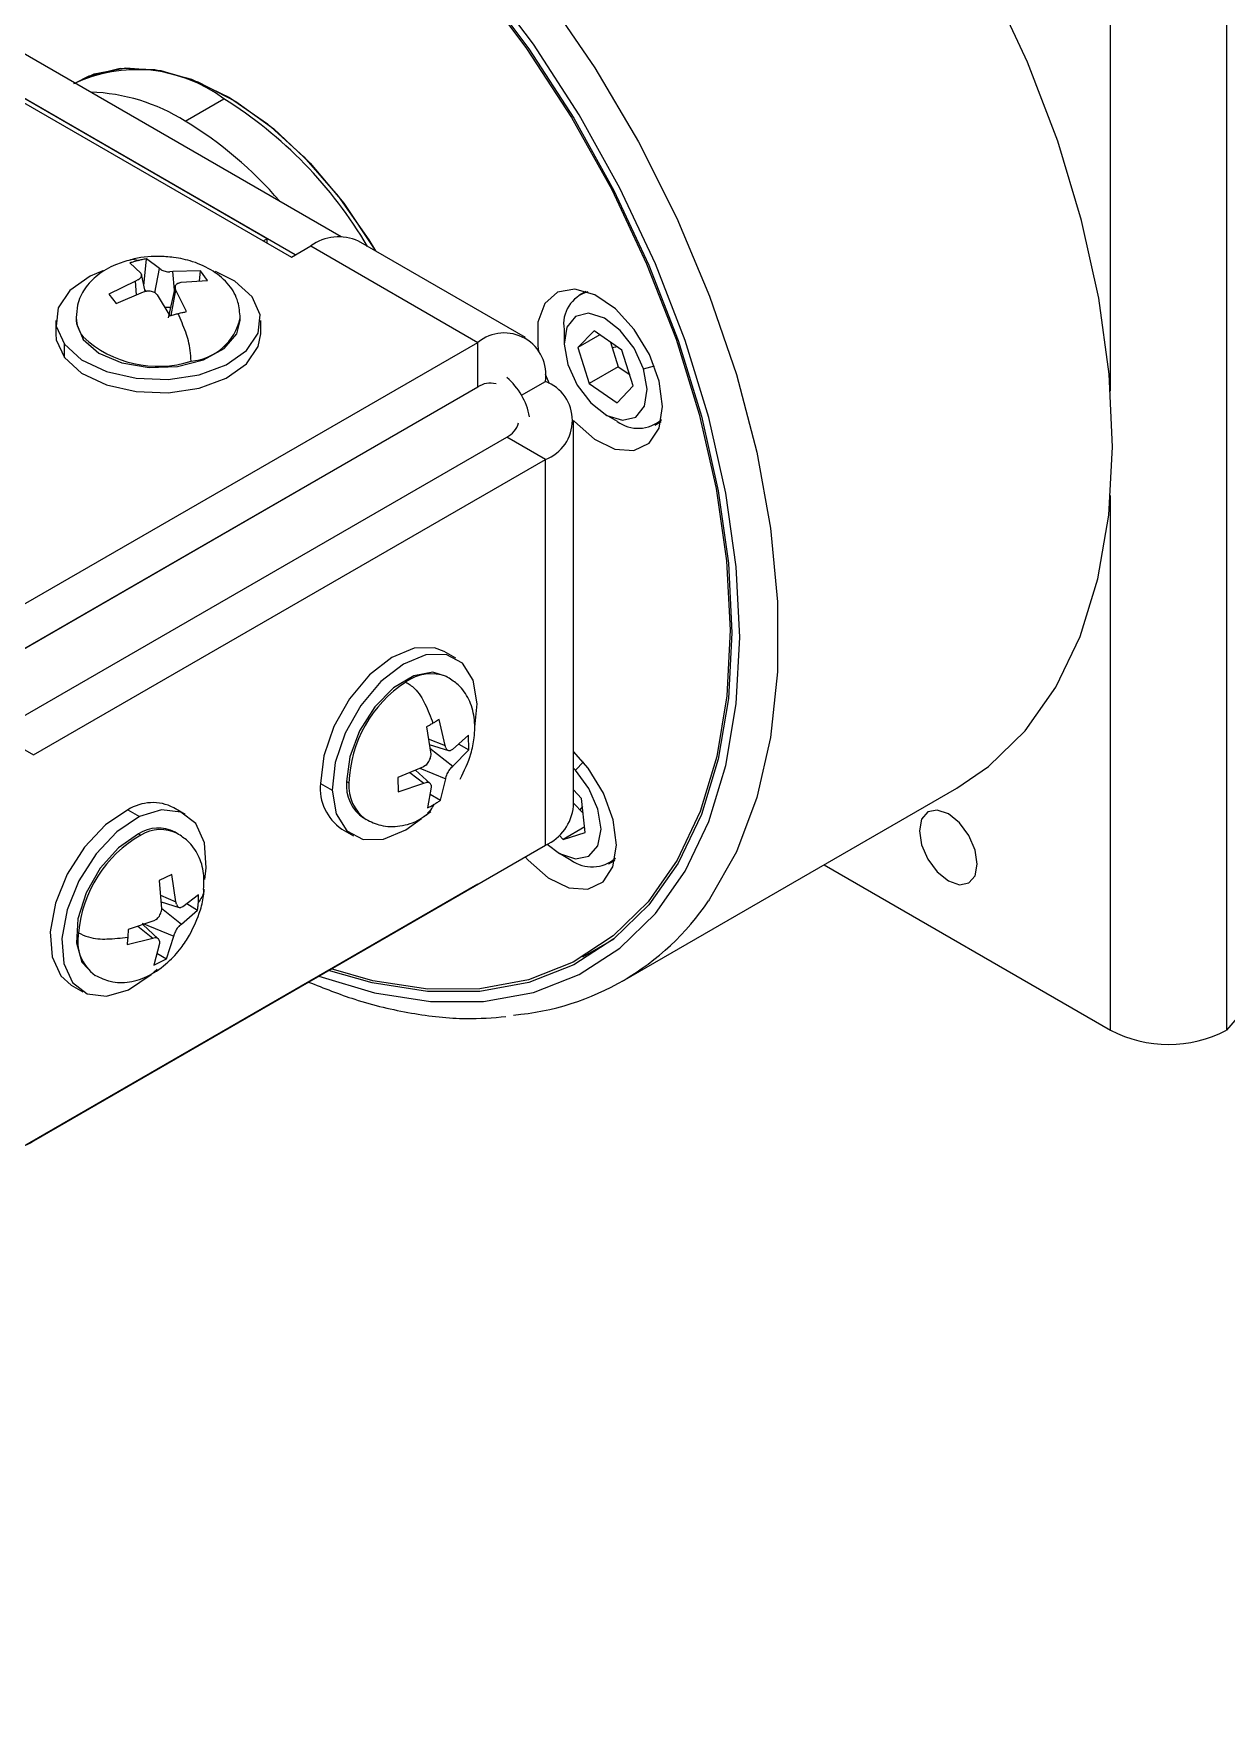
# Model space of a CAD drawing. Header units: millimetres. Extents: x 1258 to 2922, y -135 to 1239.
# Drawn here: x 1712.62 to 1734.45, y 1171.68 to 1202.26 of the extents above; entities that cross this region are included whole.
import ezdxf

# ---------------------------------------------------------------- set-up
doc = ezdxf.new("R2010")
doc.units = ezdxf.units.MM
doc.header["$LTSCALE"] = 6

msp = doc.modelspace()

# ---------------------------------------------------------------- linework, layer by layer
at = {"color": 8, "linetype": 'Continuous', "lineweight": 25}
for p, q in [((1732.331, 1195.712), (1732.331, 1206.873)), ((1714.505, 1197.473), (1714.485, 1197.726)), ((1714.841, 1197.51), (1714.925, 1197.955)), ((1715.199, 1197.561), (1715.173, 1197.899)), ((1715.138, 1197.095), (1715.225, 1197.559)), ((1723.306, 1196.52), (1723.212, 1196.502)), ((1723.783, 1196.117), (1723.984, 1196.172)), ((1720.756, 1195.789), (1678.999, 1171.683)), ((1732.331, 1184.01), (1732.331, 1193.799)), ((1719.845, 1189.346), (1720.155, 1189.222)), ((1719.873, 1189.175), (1720.295, 1188.847)), ((1719.692, 1188.805), (1720.164, 1188.615)), ((1722.536, 1188.77), (1722.683, 1188.921)), ((1719.509, 1188.729), (1719.764, 1188.531)), ((1722.666, 1188.104), (1722.619, 1188.046)), ((1720.752, 1186.682), (1720.752, 1186.682)), ((1714.945, 1186.483), (1715.229, 1186.364)), ((1714.965, 1186.247), (1715.332, 1185.954)), ((1714.528, 1185.915), (1714.803, 1185.695))]:
    msp.add_line(p, q, dxfattribs=at)
at = {"color": 7, "linetype": 'Continuous', "lineweight": 25}
for p, q in [((1734.452, 1206.873), (1734.452, 1184.01)), ((1710.269, 1202.247), (1717.34, 1198.165)), ((1718.25, 1198.537), (1712.39, 1201.92)), ((1717.411, 1198.205), (1711.683, 1201.512)), ((1716.898, 1198.501), (1712.373, 1201.114)), ((1715.396, 1200.655), (1716.103, 1201.063)), ((1716.898, 1198.501), (1716.828, 1198.46)), ((1716.898, 1198.42), (1716.898, 1198.501)), ((1717.34, 1198.165), (1717.694, 1198.369)), ((1717.694, 1198.369), (1720.752, 1196.603)), ((1721.627, 1196.69), (1718.569, 1198.455)), ((1714.387, 1198.057), (1714.583, 1197.869)), ((1714.641, 1197.637), (1714.688, 1198.133)), ((1714.925, 1197.955), (1714.688, 1198.133)), ((1714.485, 1197.726), (1714, 1197.487)), ((1714.532, 1197.747), (1714.485, 1197.726)), ((1714.583, 1197.869), (1714.596, 1197.842)), ((1714.663, 1197.535), (1714.595, 1197.849)), ((1714.955, 1197.932), (1714.925, 1197.955)), ((1715.173, 1197.899), (1715.119, 1197.895)), ((1715.676, 1197.91), (1715.173, 1197.899)), ((1715.275, 1197.688), (1715.322, 1197.702)), ((1715.322, 1197.702), (1715.808, 1197.736)), ((1715.658, 1197.725), (1715.676, 1197.91)), ((1715.808, 1197.736), (1715.676, 1197.91)), ((1714, 1197.487), (1714.132, 1197.313)), ((1714.132, 1197.313), (1714.635, 1197.528)), ((1714.635, 1197.528), (1714.689, 1197.54)), ((1714.658, 1197.558), (1714.674, 1197.537)), ((1714.852, 1197.503), (1714.883, 1197.472)), ((1714.883, 1197.472), (1715.119, 1197.089)), ((1715.213, 1197.626), (1715.088, 1197.053)), ((1715.225, 1197.559), (1715.211, 1197.594)), ((1715.421, 1197.165), (1715.225, 1197.559)), ((1722.729, 1197.537), (1722.614, 1197.471)), ((1713.405, 1197.081), (1713.404, 1197.051)), ((1713.404, 1197.051), (1713.404, 1197.003)), ((1716.404, 1197.003), (1716.404, 1197.051)), ((1713.029, 1197.003), (1713.029, 1196.758)), ((1716.779, 1196.758), (1716.779, 1197.003)), ((1722.329, 1196.841), (1722.329, 1196.597)), ((1722.88, 1196.816), (1722.582, 1196.51)), ((1722.985, 1196.743), (1722.582, 1196.51)), ((1723.388, 1196.463), (1722.88, 1196.816)), ((1745.602, 1196.979), (1734.452, 1184.01)), ((1711.383, 1191.194), (1720.752, 1196.603)), ((1713.186, 1196.325), (1713.186, 1196.57)), ((1713.529, 1196.656), (1713.529, 1196.704)), ((1720.752, 1195.787), (1720.752, 1196.603)), ((1722.582, 1196.51), (1722.791, 1195.852)), ((1723.178, 1196.609), (1723.321, 1196.158)), ((1723.597, 1195.805), (1723.388, 1196.463)), ((1723.321, 1196.158), (1722.791, 1195.852)), ((1723.321, 1196.158), (1723.531, 1196.012)), ((1721.551, 1195.636), (1721.989, 1195.889)), ((1721.984, 1196.019), (1722.056, 1195.848)), ((1722.791, 1195.852), (1723.299, 1195.499)), ((1711.383, 1190.378), (1720.752, 1195.787)), ((1723.299, 1195.499), (1723.597, 1195.805)), ((1723.089, 1195.28), (1723.302, 1195.158)), ((1722.502, 1188.111), (1722.502, 1195.174)), ((1723.989, 1195.089), (1724.104, 1195.156)), ((1711.913, 1189.459), (1721.282, 1194.868)), ((1721.989, 1194.46), (1721.282, 1194.868)), ((1712.62, 1189.051), (1721.989, 1194.46)), ((1721.989, 1187.397), (1721.989, 1194.46)), ((1720.349, 1190.819), (1720.137, 1190.942)), ((1720.203, 1190.47), (1720.162, 1190.494)), ((1720.696, 1189.559), (1720.737, 1189.987)), ((1711.913, 1189.459), (1712.62, 1189.051)), ((1719.811, 1189.562), (1719.891, 1189.065)), ((1720.155, 1189.222), (1720.043, 1189.701)), ((1720.583, 1189.411), (1720.29, 1189.149)), ((1720.587, 1189.144), (1720.583, 1189.411)), ((1719.862, 1189.243), (1720.216, 1189.13)), ((1720.165, 1189.18), (1720.155, 1189.222)), ((1720.29, 1189.149), (1720.254, 1189.132)), ((1720.295, 1188.847), (1720.587, 1189.144)), ((1720.402, 1189.25), (1720.587, 1189.144)), ((1719.76, 1188.833), (1719.29, 1188.638)), ((1719.802, 1188.862), (1719.76, 1188.833)), ((1719.891, 1189.065), (1719.888, 1189.014)), ((1720.259, 1188.815), (1720.295, 1188.847)), ((1722.536, 1188.77), (1722.502, 1188.805)), ((1717.874, 1188.526), (1718.086, 1188.404)), ((1718.351, 1188.562), (1718.393, 1188.538)), ((1719.29, 1188.638), (1719.294, 1188.372)), ((1719.294, 1188.372), (1719.764, 1188.531)), ((1719.879, 1188.526), (1719.61, 1188.771)), ((1719.764, 1188.531), (1719.807, 1188.545)), ((1719.896, 1188.497), (1719.9, 1188.458)), ((1720.066, 1188.221), (1720.164, 1188.615)), ((1720.164, 1188.615), (1720.173, 1188.662)), ((1719.9, 1188.458), (1719.833, 1188.082)), ((1719.877, 1188.329), (1720.066, 1188.221)), ((1722.65, 1188.252), (1722.502, 1188.409)), ((1722.717, 1187.629), (1722.65, 1188.252)), ((1723.401, 1184.909), (1729.518, 1188.439)), ((1714.35, 1188.045), (1714.562, 1187.923)), ((1715.399, 1187.962), (1715.187, 1188.084)), ((1718.662, 1187.896), (1718.703, 1187.872)), ((1719.765, 1187.926), (1719.892, 1188.016)), ((1722.502, 1188.17), (1722.679, 1187.983)), ((1714.542, 1187.606), (1714.584, 1187.582)), ((1715.253, 1187.613), (1715.212, 1187.637)), ((1718.262, 1187.694), (1718.474, 1187.572)), ((1722.241, 1187.58), (1722.313, 1187.504)), ((1722.707, 1187.731), (1722.313, 1187.504)), ((1722.313, 1187.504), (1722.717, 1187.629)), ((1712.62, 1181.988), (1721.989, 1187.397)), ((1722.246, 1187.249), (1722.458, 1187.126)), ((1723.145, 1187.058), (1723.26, 1187.125)), ((1727.087, 1187.036), (1732.331, 1184.01)), ((1720.752, 1186.682), (1711.383, 1181.274)), ((1715.154, 1186.864), (1714.922, 1186.75)), ((1714.922, 1186.75), (1714.966, 1186.235)), ((1715.229, 1186.364), (1715.154, 1186.864)), ((1714.955, 1186.364), (1715.29, 1186.257)), ((1715.236, 1186.319), (1715.229, 1186.364)), ((1715.642, 1186.489), (1715.352, 1186.27)), ((1714.866, 1186.036), (1714.823, 1186.011)), ((1714.966, 1186.235), (1714.96, 1186.183)), ((1715.352, 1186.27), (1715.317, 1186.257)), ((1715.332, 1185.954), (1715.624, 1186.211)), ((1715.429, 1186.328), (1715.624, 1186.211)), ((1714.823, 1186.011), (1714.352, 1185.857)), ((1714.607, 1185.973), (1715.189, 1185.73)), ((1714.905, 1185.685), (1714.62, 1185.945)), ((1715.055, 1185.318), (1715.189, 1185.73)), ((1715.189, 1185.73), (1715.202, 1185.778)), ((1715.296, 1185.926), (1715.332, 1185.954)), ((1714.335, 1185.579), (1714.803, 1185.695)), ((1714.803, 1185.695), (1714.845, 1185.705)), ((1714.926, 1185.601), (1714.823, 1185.204)), ((1714.88, 1185.424), (1715.055, 1185.318)), ((1714.925, 1185.643), (1714.926, 1185.601)), ((1722.673, 1185.354), (1723.244, 1185.683)), ((1714.823, 1185.204), (1715.055, 1185.318)), ((1713.312, 1184.837), (1713.524, 1184.714)), ((1713.712, 1185.039), (1713.754, 1185.015))]:
    msp.add_line(p, q, dxfattribs=at)
at = {"color": 7, "linetype": 'Continuous', "lineweight": 25, "flags": 128}
for points in [[(1729.518, 1188.439), (1730.097, 1188.836), (1730.767, 1189.49), (1731.329, 1190.288), (1731.775, 1191.221), (1732.099, 1192.276), (1732.297, 1193.438), (1732.366, 1194.692), (1732.305, 1196.022), (1732.116, 1197.41), (1731.8, 1198.837), (1731.362, 1200.284), (1730.808, 1201.731), (1730.144, 1203.161), (1729.381, 1204.553), (1728.528, 1205.888), (1727.596, 1207.15), (1726.598, 1208.321), (1725.548, 1209.386), (1724.459, 1210.33), (1723.345, 1211.141)], [(1720.787, 1203.177), (1721.684, 1201.979), (1722.506, 1200.708), (1723.242, 1199.381), (1723.883, 1198.017), (1724.42, 1196.635), (1724.845, 1195.251), (1725.152, 1193.887), (1725.339, 1192.559), (1725.401, 1191.286), (1725.339, 1190.084), (1725.152, 1188.972), (1724.845, 1187.962), (1724.42, 1187.07), (1723.883, 1186.306), (1723.242, 1185.682), (1722.506, 1185.206), (1721.684, 1184.884), (1720.787, 1184.721), (1719.828, 1184.718), (1718.82, 1184.877), (1718.021, 1185.106)], [(1720.75, 1203.177), (1721.644, 1201.984), (1722.465, 1200.72), (1723.201, 1199.399), (1723.841, 1198.041), (1724.378, 1196.664), (1724.804, 1195.286), (1725.113, 1193.926), (1725.301, 1192.602), (1725.366, 1191.332), (1725.306, 1190.134), (1725.123, 1189.023), (1724.819, 1188.016), (1724.398, 1187.124), (1723.866, 1186.361), (1723.23, 1185.736), (1722.498, 1185.258), (1721.681, 1184.934), (1720.789, 1184.768), (1719.835, 1184.762), (1719.835, 1184.762)], [(1713.379, 1201.349), (1713.731, 1201.517), (1714.311, 1201.63), (1714.95, 1201.582), (1715.629, 1201.374), (1716.325, 1201.012), (1717.017, 1200.51), (1717.681, 1199.882), (1718.297, 1199.149), (1718.845, 1198.334), (1718.88, 1198.276)], [(1713.379, 1201.349), (1713.64, 1201.482), (1714.207, 1201.622), (1714.838, 1201.601), (1715.512, 1201.42), (1716.207, 1201.084), (1716.901, 1200.604), (1717.571, 1199.997), (1718.197, 1199.28), (1718.757, 1198.477), (1718.88, 1198.276)], [(1713.893, 1197.915), (1713.659, 1197.813), (1713.287, 1197.551), (1713.073, 1197.236), (1713.038, 1196.897), (1713.186, 1196.57)], [(1716.622, 1197.437), (1716.306, 1197.722), (1715.953, 1197.9)], [(1713.186, 1196.57), (1713.502, 1196.284), (1713.955, 1196.07), (1714.501, 1195.946), (1715.087, 1195.926), (1715.655, 1196.011), (1716.149, 1196.194), (1716.521, 1196.455), (1716.735, 1196.771), (1716.77, 1197.109), (1716.622, 1197.437)], [(1722.526, 1197.578), (1722.208, 1197.523), (1721.975, 1197.314), (1721.851, 1196.974), (1721.849, 1196.538), (1721.864, 1196.442)], [(1722.502, 1195.17), (1722.518, 1195.152), (1722.884, 1194.832), (1723.261, 1194.649), (1723.608, 1194.622), (1723.888, 1194.756), (1724.069, 1195.034), (1724.133, 1195.428), (1724.072, 1195.895), (1723.893, 1196.383), (1723.615, 1196.84), (1723.27, 1197.216), (1722.893, 1197.472), (1722.526, 1197.578), (1722.526, 1197.578)], [(1723.783, 1196.117), (1723.611, 1196.496), (1723.359, 1196.823), (1723.067, 1197.048), (1722.778, 1197.138), (1722.536, 1197.079), (1722.379, 1196.88), (1722.33, 1196.57), (1722.396, 1196.198)], [(1713.029, 1196.758), (1713.038, 1196.652), (1713.186, 1196.325)], [(1713.186, 1196.325), (1713.502, 1196.039), (1713.955, 1195.825), (1714.501, 1195.701), (1715.087, 1195.681), (1715.655, 1195.766), (1716.149, 1195.949), (1716.521, 1196.21), (1716.735, 1196.526), (1716.779, 1196.758)], [(1713.404, 1197.003), (1713.407, 1196.949), (1713.529, 1196.656)], [(1713.529, 1196.656), (1713.818, 1196.406), (1714.237, 1196.227), (1714.737, 1196.143), (1715.257, 1196.161), (1715.734, 1196.282), (1716.111, 1196.489), (1716.343, 1196.759), (1716.404, 1197.003)], [(1722.396, 1196.198), (1722.568, 1195.82), (1722.82, 1195.493), (1723.112, 1195.267), (1723.401, 1195.177), (1723.643, 1195.236), (1723.8, 1195.436), (1723.849, 1195.745), (1723.783, 1196.117)], [(1720.137, 1190.942), (1719.96, 1191.011), (1719.587, 1191.006), (1719.177, 1190.835), (1718.768, 1190.517), (1718.402, 1190.08), (1718.114, 1189.569), (1717.932, 1189.034), (1717.874, 1188.526)], [(1720.737, 1189.987), (1720.665, 1190.417), (1720.471, 1190.728), (1720.172, 1190.888), (1719.8, 1190.883), (1719.389, 1190.713), (1718.98, 1190.394), (1718.614, 1189.958), (1718.326, 1189.447), (1718.144, 1188.911), (1718.086, 1188.404)], [(1720.162, 1190.494), (1719.926, 1190.563), (1719.578, 1190.501), (1719.209, 1190.281), (1718.866, 1189.93), (1718.588, 1189.491), (1718.409, 1189.015), (1718.351, 1188.562)], [(1720.203, 1190.47), (1720.19, 1190.478), (1720.178, 1190.484)], [(1721.619, 1187.183), (1721.674, 1187.121), (1722.041, 1186.801), (1722.418, 1186.617), (1722.765, 1186.591), (1723.044, 1186.725), (1723.225, 1187.003), (1723.289, 1187.397), (1723.228, 1187.863), (1723.049, 1188.352), (1722.772, 1188.809), (1722.502, 1189.116)], [(1722.023, 1187.417), (1722.247, 1187.248), (1722.537, 1187.148), (1722.784, 1187.196), (1722.948, 1187.386), (1723.006, 1187.689), (1722.948, 1188.058), (1722.783, 1188.438), (1722.536, 1188.77)], [(1718.086, 1188.404), (1718.158, 1187.973), (1718.353, 1187.663), (1718.651, 1187.502), (1719.024, 1187.507), (1719.435, 1187.678), (1719.724, 1187.888)], [(1714.35, 1188.045), (1713.937, 1187.768), (1713.554, 1187.362), (1713.239, 1186.868), (1713.024, 1186.335), (1712.928, 1185.813), (1712.961, 1185.355), (1713.121, 1185.005), (1713.312, 1184.837)], [(1714.562, 1187.923), (1714.149, 1187.645), (1713.766, 1187.24), (1713.451, 1186.746), (1713.236, 1186.212), (1713.14, 1185.691), (1713.174, 1185.233), (1713.333, 1184.883), (1713.604, 1184.676), (1713.958, 1184.631), (1714.361, 1184.753)], [(1715.759, 1186.771), (1715.784, 1186.985), (1715.75, 1187.443), (1715.591, 1187.793), (1715.32, 1188), (1714.966, 1188.045), (1714.562, 1187.923)], [(1719.829, 1187.983), (1719.843, 1187.997), (1719.903, 1188.057)], [(1729.891, 1187.051), (1729.851, 1187.309), (1729.736, 1187.574), (1729.564, 1187.806), (1729.361, 1187.97), (1729.158, 1188.04), (1728.986, 1188.007), (1728.871, 1187.874), (1728.831, 1187.663), (1728.871, 1187.406), (1728.986, 1187.141), (1729.158, 1186.909), (1729.361, 1186.745), (1729.564, 1186.674), (1729.736, 1186.708), (1729.851, 1186.84), (1729.891, 1187.051)], [(1714.542, 1187.606), (1714.176, 1187.352), (1713.844, 1186.976), (1713.586, 1186.523), (1713.434, 1186.048), (1713.406, 1185.608), (1713.506, 1185.256), (1713.712, 1185.039)], [(1714.361, 1184.753), (1714.775, 1185.031), (1714.885, 1185.131)], [(1719.835, 1184.762), (1718.832, 1184.917), (1718.067, 1185.132)]]:
    msp.add_lwpolyline(points, dxfattribs=at)
at = {"color": 8, "linetype": 'Continuous', "lineweight": 25, "flags": 128}
for points in [[(1717.843, 1185.003), (1718.86, 1184.697), (1719.884, 1184.536), (1720.858, 1184.539), (1721.768, 1184.704), (1722.603, 1185.031), (1723.351, 1185.515), (1724.001, 1186.148), (1724.546, 1186.924), (1724.978, 1187.83), (1725.29, 1188.855), (1725.479, 1189.984), (1725.543, 1191.204), (1725.479, 1192.496), (1725.29, 1193.845), (1724.978, 1195.23), (1724.546, 1196.635), (1724.001, 1198.039), (1723.351, 1199.424), (1722.603, 1200.77), (1721.768, 1202.061), (1720.858, 1203.278)], [(1722.015, 1202.917), (1722.894, 1201.626), (1723.69, 1200.273), (1724.393, 1198.875), (1724.993, 1197.45), (1725.483, 1196.017), (1725.856, 1194.594), (1726.107, 1193.201), (1726.234, 1191.854), (1726.234, 1190.572), (1726.107, 1189.372), (1725.856, 1188.268), (1725.483, 1187.276), (1724.993, 1186.408), (1724.974, 1186.381)]]:
    msp.add_lwpolyline(points, dxfattribs=at)
at = {"color": 7, "linetype": 'Continuous', "lineweight": 25}
for centre, radius, start, end in [((1714.503, 1198.931), 2.665, 53.124, 115.5655), ((1713.551, 1197.722), 3.464, 57.8319, 88.1306), ((1711.91, 1194.349), 7.915, 30.4457, 58.0153), ((1711.752, 1194.606), 7.061, 40.4339, 58.9378), ((1718.206, 1197.653), 0.88, 65.6929, 125.6176), ((1722.928, 1196.942), 0.607, 105.7162, 189.5371), ((1715.097, 1197.78), 0.533, 261.1905, 273.5961), ((1721.235, 1196.011), 0.764, 350.786, 129.2033), ((1714.902, 1198.183), 2.018, 227.1322, 287.3749), ((1720.979, 1195.46), 0.397, 74.6218, 124.7975), ((1720.507, 1195.033), 1.207, 9.955, 50.045), ((1721.718, 1195.174), 0.764, 290.7834, 69.2166), ((1721.113, 1195.228), 0.397, 295.1958, 345.3694), ((1723.686, 1195.674), 0.644, 233.3804, 311.3556), ((1720.696, 1188.456), 2.305, 123.1704, 177.9705), ((1718.765, 1188.435), 0.896, 174.166, 235.8514), ((1719.049, 1188.482), 0.702, 173.4758, 236.5417), ((1714.803, 1187.33), 0.847, 63.0229, 122.3422), ((1721.626, 1188.199), 0.88, 294.3747, 354.3052), ((1715.729, 1185.596), 2.292, 119.9834, 174.9898), ((1714.904, 1187.048), 0.665, 62.4222, 122.9428), ((1722.842, 1187.652), 0.651, 233.8475, 310.8885), ((1721.007, 1189.058), 4.786, 274.7404, 325.9899), ((1733.391, 1186.057), 2.306, 242.6097, 297.3903), ((1712.344, 1182.327), 0.437, 170.786, 309.2033)]:
    msp.add_arc(centre, radius, start, end, dxfattribs=at)
at = {"color": 8, "linetype": 'Continuous', "lineweight": 25}
for centre, radius, start, end in [((1713.963, 1197.057), 0.559, 180.6403, 219.1518), ((1715.417, 1197.264), 1.01, 274.9937, 347.8452), ((1719.896, 1189.757), 0.78, 68.8318, 126.29), ((1719.131, 1188.477), 0.74, 175.2933, 235.0197), ((1714.947, 1186.985), 0.698, 63.6135, 121.3345), ((1714.204, 1185.644), 0.774, 168.6246, 234.3597)]:
    msp.add_arc(centre, radius, start, end, dxfattribs=at)
at = {"color": 7, "linetype": 'Continuous', "lineweight": 25}
for points, knots in [([(1714.398, 1198.114), (1714.305, 1198.086), (1714.083, 1198.021), (1713.788, 1197.846), (1713.55, 1197.599), (1713.422, 1197.328), (1713.409, 1197.13), (1713.404, 1197.051)], [0, 0, 0, 0, 0.172819, 0.409144, 0.638336, 0.855973, 1, 1, 1, 1]), ([(1714.537, 1198.1), (1714.509, 1198.093), (1714.459, 1198.08), (1714.409, 1198.064), (1714.387, 1198.057)], [0, 0, 0, 0, 0.5598693, 1, 1, 1, 1]), ([(1714.904, 1198.177), (1714.733, 1198.172), (1714.558, 1198.168), (1714.401, 1198.115), (1714.398, 1198.114)], [0, 0, 0, 0, 0.982597, 1, 1, 1, 1]), ([(1714.688, 1198.133), (1714.66, 1198.128), (1714.61, 1198.118), (1714.559, 1198.106), (1714.537, 1198.1)], [0, 0, 0, 0, 0.560075, 1, 1, 1, 1]), ([(1716.404, 1197.051), (1716.395, 1197.151), (1716.376, 1197.378), (1716.207, 1197.67), (1715.922, 1197.919), (1715.563, 1198.083), (1715.212, 1198.165), (1714.998, 1198.173), (1714.904, 1198.177)], [0, 0, 0, 0, 0.141402, 0.321469, 0.516792, 0.711701, 0.873103, 1, 1, 1, 1]), ([(1714.532, 1197.747), (1714.543, 1197.754), (1714.565, 1197.768), (1714.586, 1197.792), (1714.598, 1197.817), (1714.597, 1197.833), (1714.596, 1197.842)], [0, 0, 0, 0, 0.250273, 0.5, 0.749727, 1, 1, 1, 1]), ([(1714.955, 1197.932), (1714.966, 1197.926), (1714.988, 1197.915), (1715.029, 1197.904), (1715.073, 1197.896), (1715.103, 1197.895), (1715.119, 1197.895)], [0, 0, 0, 0, 0.2502728, 0.5, 0.7497272, 1, 1, 1, 1]), ([(1715.275, 1197.688), (1715.265, 1197.682), (1715.243, 1197.671), (1715.222, 1197.648), (1715.21, 1197.622), (1715.211, 1197.603), (1715.211, 1197.594)], [0, 0, 0, 0, 0.250273, 0.5, 0.749727, 1, 1, 1, 1]), ([(1714.852, 1197.503), (1714.842, 1197.51), (1714.82, 1197.524), (1714.779, 1197.536), (1714.735, 1197.543), (1714.704, 1197.541), (1714.689, 1197.54)], [0, 0, 0, 0, 0.250273, 0.5, 0.749727, 1, 1, 1, 1]), ([(1715.119, 1197.089), (1715.147, 1197.098), (1715.198, 1197.113), (1715.248, 1197.126), (1715.27, 1197.132)], [0, 0, 0, 0, 0.560075, 1, 1, 1, 1]), ([(1715.27, 1197.132), (1715.299, 1197.138), (1715.349, 1197.151), (1715.399, 1197.161), (1715.421, 1197.165)], [0, 0, 0, 0, 0.5598693, 1, 1, 1, 1]), ([(1715.504, 1196.258), (1715.502, 1196.322), (1715.499, 1196.438), (1715.459, 1196.629), (1715.384, 1196.861), (1715.317, 1197.02), (1715.27, 1197.132)], [0, 0, 0, 0, 0.233001, 0.418435, 0.591328, 1, 1, 1, 1]), ([(1719.435, 1190.385), (1719.489, 1190.35), (1719.585, 1190.288), (1719.706, 1190.138), (1719.823, 1189.92), (1719.887, 1189.75), (1719.931, 1189.63)], [0, 0, 0, 0, 0.233001, 0.418435, 0.591328, 1, 1, 1, 1]), ([(1720.428, 1188.608), (1720.503, 1188.76), (1720.622, 1189.004), (1720.699, 1189.395), (1720.701, 1189.74), (1720.604, 1190.07), (1720.434, 1190.316), (1720.269, 1190.426), (1720.203, 1190.47)], [0, 0, 0, 0, 0.225449, 0.362472, 0.544562, 0.721176, 0.888899, 1, 1, 1, 1]), ([(1719.931, 1189.63), (1719.909, 1189.617), (1719.87, 1189.594), (1719.829, 1189.572), (1719.811, 1189.562)], [0, 0, 0, 0, 0.559869, 1, 1, 1, 1]), ([(1720.043, 1189.701), (1720.023, 1189.688), (1719.987, 1189.664), (1719.948, 1189.64), (1719.931, 1189.63)], [0, 0, 0, 0, 0.560075, 1, 1, 1, 1]), ([(1720.165, 1189.18), (1720.17, 1189.17), (1720.179, 1189.152), (1720.2, 1189.135), (1720.226, 1189.126), (1720.245, 1189.13), (1720.254, 1189.132)], [0, 0, 0, 0, 0.250273, 0.5, 0.749727, 1, 1, 1, 1]), ([(1719.802, 1188.862), (1719.812, 1188.872), (1719.833, 1188.892), (1719.859, 1188.931), (1719.878, 1188.972), (1719.885, 1189), (1719.888, 1189.014)], [0, 0, 0, 0, 0.250273, 0.5, 0.749727, 1, 1, 1, 1]), ([(1720.259, 1188.815), (1720.249, 1188.804), (1720.231, 1188.782), (1720.206, 1188.743), (1720.186, 1188.703), (1720.177, 1188.676), (1720.173, 1188.662)], [0, 0, 0, 0, 0.250273, 0.5, 0.749727, 1, 1, 1, 1]), ([(1719.896, 1188.497), (1719.892, 1188.505), (1719.885, 1188.523), (1719.865, 1188.539), (1719.839, 1188.548), (1719.817, 1188.546), (1719.807, 1188.545)], [0, 0, 0, 0, 0.250273, 0.5, 0.749727, 1, 1, 1, 1]), ([(1719.953, 1188.148), (1719.975, 1188.161), (1720.013, 1188.185), (1720.05, 1188.21), (1720.066, 1188.221)], [0, 0, 0, 0, 0.559869, 1, 1, 1, 1]), ([(1718.703, 1187.872), (1718.794, 1187.829), (1719.001, 1187.732), (1719.336, 1187.739), (1719.605, 1187.809), (1719.741, 1187.909), (1719.765, 1187.926)], [0, 0, 0, 0, 0.252977, 0.575146, 0.924532, 1, 1, 1, 1]), ([(1719.767, 1187.923), (1719.784, 1187.933), (1719.864, 1187.983), (1719.914, 1188.075), (1719.953, 1188.148)], [0, 0, 0, 0, 0.206403, 1, 1, 1, 1]), ([(1719.833, 1188.082), (1719.856, 1188.094), (1719.897, 1188.115), (1719.936, 1188.138), (1719.953, 1188.148)], [0, 0, 0, 0, 0.560075, 1, 1, 1, 1]), ([(1715.735, 1186.592), (1715.739, 1186.69), (1715.749, 1186.911), (1715.653, 1187.212), (1715.484, 1187.459), (1715.319, 1187.569), (1715.253, 1187.613)], [0, 0, 0, 0, 0.23443, 0.531311, 0.813245, 1, 1, 1, 1]), ([(1715.479, 1185.751), (1715.551, 1185.902), (1715.667, 1186.145), (1715.739, 1186.44), (1715.736, 1186.563), (1715.735, 1186.592)], [0, 0, 0, 0, 0.556528, 0.894775, 1, 1, 1, 1]), ([(1715.624, 1186.211), (1715.628, 1186.236), (1715.633, 1186.281), (1715.637, 1186.327), (1715.638, 1186.348)], [0, 0, 0, 0, 0.5600747, 1, 1, 1, 1]), ([(1715.638, 1186.348), (1715.639, 1186.374), (1715.642, 1186.42), (1715.642, 1186.468), (1715.642, 1186.489)], [0, 0, 0, 0, 0.559869, 1, 1, 1, 1]), ([(1714.866, 1186.036), (1714.876, 1186.045), (1714.898, 1186.064), (1714.925, 1186.1), (1714.947, 1186.141), (1714.956, 1186.169), (1714.96, 1186.183)], [0, 0, 0, 0, 0.250273, 0.5, 0.749727, 1, 1, 1, 1]), ([(1715.236, 1186.319), (1715.24, 1186.308), (1715.247, 1186.288), (1715.266, 1186.267), (1715.289, 1186.255), (1715.307, 1186.256), (1715.317, 1186.257)], [0, 0, 0, 0, 0.250273, 0.5, 0.749727, 1, 1, 1, 1]), ([(1713.446, 1185.796), (1713.503, 1185.767), (1713.606, 1185.715), (1713.795, 1185.68), (1714.043, 1185.678), (1714.221, 1185.7), (1714.347, 1185.716)], [0, 0, 0, 0, 0.233001, 0.418435, 0.591328, 1, 1, 1, 1]), ([(1713.754, 1185.015), (1713.844, 1184.972), (1714.051, 1184.876), (1714.388, 1184.876), (1714.746, 1184.998), (1715.068, 1185.227), (1715.314, 1185.49), (1715.428, 1185.671), (1715.479, 1185.751)], [0, 0, 0, 0, 0.141423, 0.321525, 0.516844, 0.711735, 0.873078, 1, 1, 1, 1]), ([(1714.352, 1185.857), (1714.352, 1185.831), (1714.351, 1185.783), (1714.348, 1185.736), (1714.347, 1185.716)], [0, 0, 0, 0, 0.560075, 1, 1, 1, 1]), ([(1715.296, 1185.926), (1715.286, 1185.916), (1715.266, 1185.896), (1715.24, 1185.859), (1715.217, 1185.819), (1715.207, 1185.792), (1715.202, 1185.778)], [0, 0, 0, 0, 0.250273, 0.5, 0.749727, 1, 1, 1, 1]), ([(1714.347, 1185.716), (1714.345, 1185.69), (1714.342, 1185.644), (1714.337, 1185.599), (1714.335, 1185.579)], [0, 0, 0, 0, 0.559869, 1, 1, 1, 1]), ([(1714.925, 1185.643), (1714.923, 1185.653), (1714.917, 1185.672), (1714.899, 1185.692), (1714.875, 1185.704), (1714.855, 1185.705), (1714.845, 1185.705)], [0, 0, 0, 0, 0.250273, 0.5, 0.749727, 1, 1, 1, 1]), ([(1717.653, 1184.893), (1717.936, 1184.781), (1718.571, 1184.527), (1719.538, 1184.307), (1720.467, 1184.196), (1721.026, 1184.241), (1721.266, 1184.26)], [0, 0, 0, 0, 0.225793, 0.507733, 0.788695, 1, 1, 1, 1])]:
    msp.add_open_spline(points, degree=3, knots=knots, dxfattribs=at)
at = {"color": 8, "linetype": 'Continuous', "lineweight": 25}
for points, knots in [([(1714.398, 1198.114), (1714.399, 1198.114), (1714.439, 1198.137), (1714.489, 1198.118), (1714.537, 1198.1)], [0, 0, 0, 0, 0.027914, 1, 1, 1, 1]), ([(1715.738, 1186.592), (1715.738, 1186.577), (1715.735, 1186.492), (1715.682, 1186.413), (1715.638, 1186.348)], [0, 0, 0, 0, 0.17789, 1, 1, 1, 1])]:
    msp.add_open_spline(points, degree=3, knots=knots, dxfattribs=at)

doc.saveas('drawing.dxf')
